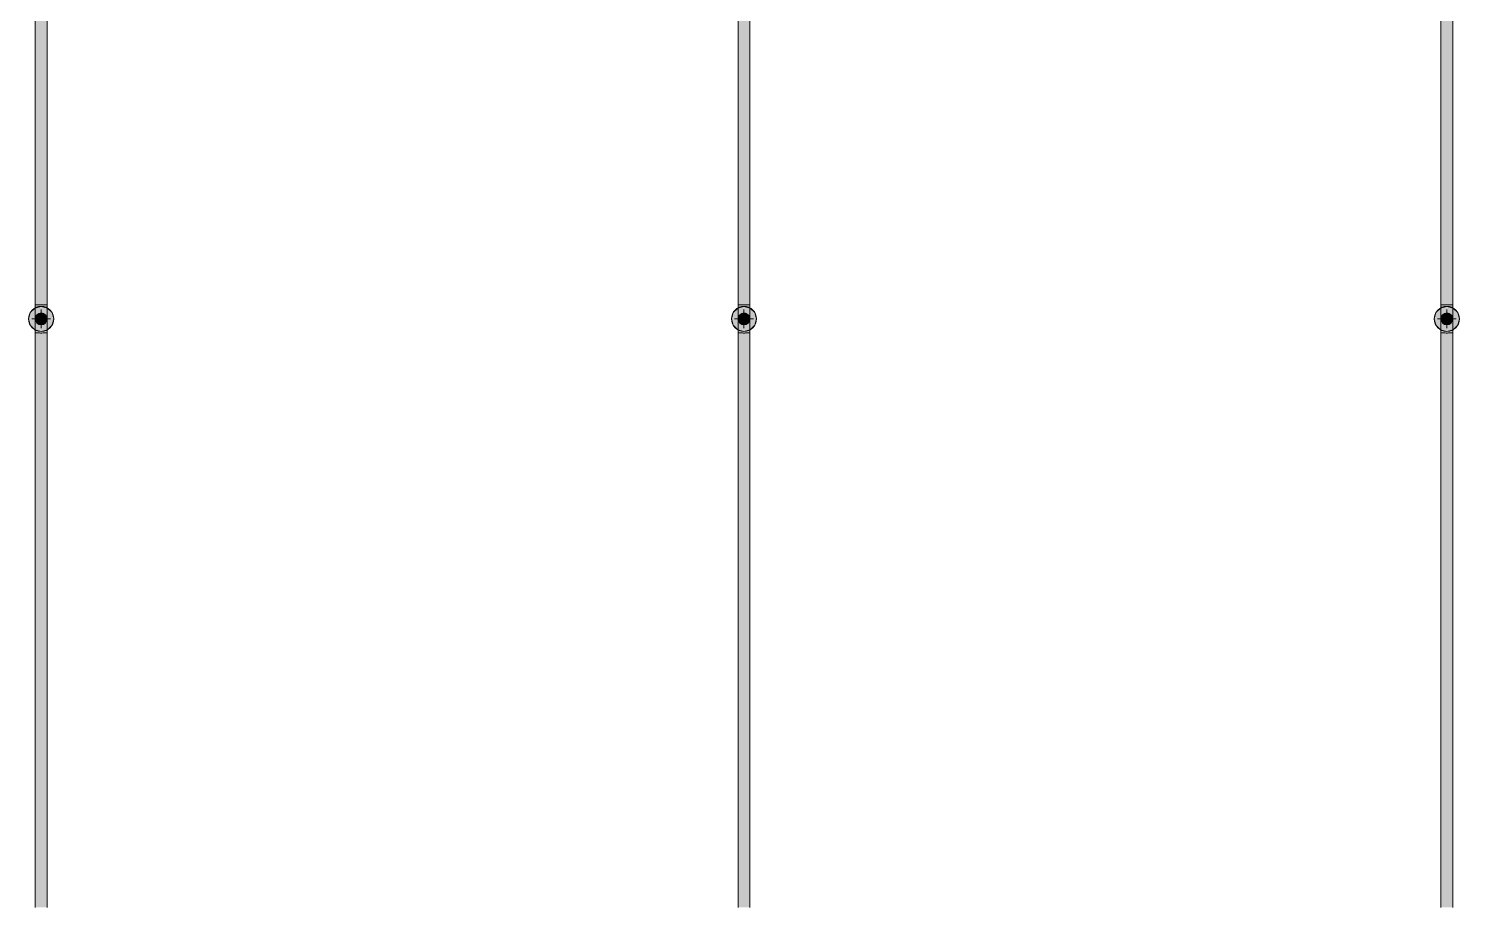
# Model space of a CAD drawing. Header units: inches. Extents: x -3385 to 41, y 7 to 1342.
# Drawn here: x -1518 to -1290, y 154 to 294 of the extents above; entities that cross this region are included whole.
import ezdxf

# ---------------------------------------------------------------- set-up
doc = ezdxf.new("R2010")
doc.units = ezdxf.units.IN
doc.header["$MEASUREMENT"] = 0
for name, color, linetype, lineweight in [('A-ANNO-NOTE', 131, 'Continuous', 9), ('P-PIPE', 3, 'Continuous', 9), ('P-PIPE-CNTR', 3, 'Continuous', 9)]:
    doc.layers.add(name, color=color, linetype=linetype, lineweight=lineweight)

msp = doc.modelspace()

# ---------------------------------------------------------------- hatches: boundary and pattern name
at = {"layer": 'A-ANNO-NOTE'}
h = msp.add_hatch(color=256, dxfattribs=at)
edge = h.paths.add_edge_path(flags=0)
edge.add_arc((-1516, 247.743), 2, 0, 360)
for points in [[(-1516, 245.743), (-1515, 246.011), (-1514.268, 246.743), (-1514, 247.743), (-1514.268, 248.743), (-1515, 249.475), (-1516, 249.743), (-1517, 249.475), (-1517.732, 248.743), (-1518, 247.743), (-1517.732, 246.743), (-1517, 246.011)], [(-1404, 245.743), (-1403, 246.011), (-1402.268, 246.743), (-1402, 247.743), (-1402.268, 248.743), (-1403, 249.475), (-1404, 249.743), (-1405, 249.475), (-1405.732, 248.743), (-1406, 247.743), (-1405.732, 246.743), (-1405, 246.011)], [(-1292, 245.743), (-1291, 246.011), (-1290.268, 246.743), (-1290, 247.743), (-1290.268, 248.743), (-1291, 249.475), (-1292, 249.743), (-1293, 249.475), (-1293.732, 248.743), (-1294, 247.743), (-1293.732, 246.743), (-1293, 246.011)]]:
    msp.add_hatch(color=256, dxfattribs=at).paths.add_polyline_path(points, flags=0)
h = msp.add_hatch(color=256, dxfattribs=at)
edge = h.paths.add_edge_path(flags=0)
edge.add_arc((-1404, 247.743), 2, 0, 360)
h = msp.add_hatch(color=256, dxfattribs=at)
edge = h.paths.add_edge_path(flags=0)
edge.add_arc((-1292, 247.743), 2, 0, 360)
at = {"layer": 'P-PIPE'}
h = msp.add_hatch(color=256, dxfattribs=at)
h.paths.add_polyline_path([(-1516.673, 249.985), (-1516.673, 249.985), (-1516.673, 260.323)], flags=0)
h.paths.add_polyline_path([(-1516, 249.983), (-1516, 389.495), (-1516.95, 389.498), (-1516.95, 249.987), (-1516.474, 249.984), (-1516.246, 249.984)], flags=0)
for points in [[(-1516, 249.983), (-1515.05, 249.987), (-1515.05, 389.499), (-1515.525, 389.496), (-1516, 389.495), (-1516, 260.323)], [(-1404, 249.983), (-1403.05, 249.987), (-1403.05, 389.499), (-1403.525, 389.496), (-1404, 389.495), (-1404, 260.323)], [(-1292, 249.983), (-1291.05, 249.987), (-1291.05, 389.499), (-1291.525, 389.496), (-1292, 389.495), (-1292, 260.323)], [(-1516, 246.793), (-1515.754, 246.825), (-1515.525, 246.92), (-1515.328, 247.071), (-1515.177, 247.268), (-1515.082, 247.497), (-1515.05, 247.743), (-1515.082, 247.989), (-1515.177, 248.218), (-1515.328, 248.415), (-1515.525, 248.566), (-1515.754, 248.66), (-1516, 248.693), (-1516.246, 248.66), (-1516.475, 248.566), (-1516.672, 248.415), (-1516.823, 248.218), (-1516.918, 247.989), (-1516.95, 247.743), (-1516.918, 247.497), (-1516.823, 247.268), (-1516.672, 247.071), (-1516.475, 246.92), (-1516.246, 246.825)], [(-1404, 246.793), (-1403.754, 246.825), (-1403.525, 246.92), (-1403.328, 247.071), (-1403.177, 247.268), (-1403.082, 247.497), (-1403.05, 247.743), (-1403.082, 247.989), (-1403.177, 248.218), (-1403.328, 248.415), (-1403.525, 248.566), (-1403.754, 248.66), (-1404, 248.693), (-1404.246, 248.66), (-1404.475, 248.566), (-1404.672, 248.415), (-1404.823, 248.218), (-1404.918, 247.989), (-1404.95, 247.743), (-1404.918, 247.497), (-1404.823, 247.268), (-1404.672, 247.071), (-1404.475, 246.92), (-1404.246, 246.825)], [(-1292, 246.793), (-1291.754, 246.825), (-1291.525, 246.92), (-1291.328, 247.071), (-1291.177, 247.268), (-1291.082, 247.497), (-1291.05, 247.743), (-1291.082, 247.989), (-1291.177, 248.218), (-1291.328, 248.415), (-1291.525, 248.566), (-1291.754, 248.66), (-1292, 248.693), (-1292.246, 248.66), (-1292.475, 248.566), (-1292.672, 248.415), (-1292.823, 248.218), (-1292.918, 247.989), (-1292.95, 247.743), (-1292.918, 247.497), (-1292.823, 247.268), (-1292.672, 247.071), (-1292.475, 246.92), (-1292.246, 246.825)], [(-1516, 153.983), (-1515.05, 153.987), (-1515.05, 245.499), (-1515.525, 245.496), (-1516, 245.495), (-1516, 164.105)], [(-1404, 153.983), (-1403.05, 153.987), (-1403.05, 245.499), (-1403.525, 245.496), (-1404, 245.495), (-1404, 164.105)], [(-1292, 153.983), (-1291.05, 153.987), (-1291.05, 245.499), (-1291.525, 245.496), (-1292, 245.495), (-1292, 164.105)]]:
    msp.add_hatch(color=256, dxfattribs=at).paths.add_polyline_path(points, flags=0)
h = msp.add_hatch(color=256, dxfattribs=at)
h.paths.add_polyline_path([(-1404.673, 249.985), (-1404.673, 249.985), (-1404.673, 260.323)], flags=0)
h.paths.add_polyline_path([(-1404, 249.983), (-1404, 389.495), (-1404.95, 389.498), (-1404.95, 249.987), (-1404.474, 249.984), (-1404.246, 249.984)], flags=0)
h = msp.add_hatch(color=256, dxfattribs=at)
h.paths.add_polyline_path([(-1292.673, 249.985), (-1292.673, 249.985), (-1292.673, 260.323)], flags=0)
h.paths.add_polyline_path([(-1292, 249.983), (-1292, 389.495), (-1292.95, 389.498), (-1292.95, 249.987), (-1292.474, 249.984), (-1292.246, 249.984)], flags=0)
h = msp.add_hatch(color=256, dxfattribs=at)
h.paths.add_polyline_path([(-1516.951, 247.743), (-1516.918, 247.992), (-1516.788, 248.276), (-1516.655, 248.433), (-1516.443, 248.58), (-1516.243, 248.662), (-1516, 248.694), (-1516, 249.983), (-1516.951, 249.987), (-1516.951, 247.908)], flags=0)
h.paths.add_polyline_path([(-1516, 245.495), (-1516.002, 246.793), (-1516.254, 246.827), (-1516.477, 246.921), (-1516.674, 247.073), (-1516.841, 247.31), (-1516.879, 247.381), (-1516.933, 247.561), (-1516.951, 247.743), (-1516.951, 245.499), (-1516.475, 245.496), (-1516.246, 245.495)], flags=0)
h = msp.add_hatch(color=256, dxfattribs=at)
h.paths.add_polyline_path([(-1516, 246.793), (-1515.754, 246.825), (-1515.525, 246.92), (-1515.328, 247.072), (-1515.177, 247.269), (-1515.082, 247.498), (-1515.05, 247.747), (-1515.082, 247.991), (-1515.179, 248.221), (-1515.33, 248.417), (-1515.529, 248.568), (-1515.757, 248.662), (-1516.011, 248.693), (-1516.25, 248.66), (-1516.48, 248.563), (-1516.675, 248.413), (-1516.826, 248.214), (-1516.919, 247.985), (-1516.95, 247.735), (-1516.917, 247.494), (-1516.822, 247.265), (-1516.671, 247.07), (-1516.474, 246.919), (-1516.245, 246.825), (-1516.001, 246.793)], flags=0)
h.paths.add_polyline_path([(-1516, 246.793), (-1516.249, 246.826), (-1516.475, 246.92), (-1516.675, 247.075), (-1516.823, 247.268), (-1516.919, 247.505), (-1516.95, 247.743), (-1516.914, 247.998), (-1516.823, 248.218), (-1516.663, 248.421), (-1516.475, 248.566), (-1516.236, 248.662), (-1516, 248.693), (-1515.746, 248.657), (-1515.525, 248.566), (-1515.325, 248.41), (-1515.177, 248.218), (-1515.082, 247.989), (-1515.05, 247.742), (-1515.083, 247.495), (-1515.177, 247.268), (-1515.328, 247.071), (-1515.525, 246.92), (-1515.755, 246.825)], flags=0)
h = msp.add_hatch(color=256, dxfattribs=at)
h.paths.add_polyline_path([(-1515.05, 247.743), (-1515.05, 249.987), (-1515.525, 249.984), (-1516, 249.983), (-1515.99, 248.693), (-1515.746, 248.66), (-1515.524, 248.566), (-1515.326, 248.413), (-1515.16, 248.177), (-1515.121, 248.105), (-1515.067, 247.926), (-1515.05, 247.749)], flags=0)
h.paths.add_polyline_path([(-1516, 245.495), (-1515.05, 245.499), (-1515.05, 247.738), (-1515.082, 247.496), (-1515.213, 247.21), (-1515.346, 247.053), (-1515.539, 246.914), (-1515.754, 246.825), (-1516, 246.793), (-1516, 246.578)], flags=0)
h = msp.add_hatch(color=256, dxfattribs=at)
h.paths.add_polyline_path([(-1404.951, 247.743), (-1404.918, 247.992), (-1404.788, 248.276), (-1404.655, 248.433), (-1404.443, 248.58), (-1404.243, 248.662), (-1404, 248.694), (-1404, 249.983), (-1404.951, 249.987), (-1404.951, 247.908)], flags=0)
h.paths.add_polyline_path([(-1404, 245.495), (-1404.002, 246.793), (-1404.254, 246.827), (-1404.477, 246.921), (-1404.674, 247.073), (-1404.841, 247.31), (-1404.879, 247.381), (-1404.933, 247.561), (-1404.951, 247.743), (-1404.951, 245.499), (-1404.475, 245.496), (-1404.246, 245.495)], flags=0)
h = msp.add_hatch(color=256, dxfattribs=at)
h.paths.add_polyline_path([(-1404, 246.793), (-1403.754, 246.825), (-1403.525, 246.92), (-1403.328, 247.072), (-1403.177, 247.269), (-1403.082, 247.498), (-1403.05, 247.747), (-1403.082, 247.991), (-1403.179, 248.221), (-1403.33, 248.417), (-1403.529, 248.568), (-1403.757, 248.662), (-1404.011, 248.693), (-1404.25, 248.66), (-1404.48, 248.563), (-1404.675, 248.413), (-1404.826, 248.214), (-1404.919, 247.985), (-1404.95, 247.735), (-1404.917, 247.494), (-1404.822, 247.265), (-1404.671, 247.07), (-1404.474, 246.919), (-1404.245, 246.825), (-1404.001, 246.793)], flags=0)
h.paths.add_polyline_path([(-1404, 246.793), (-1404.249, 246.826), (-1404.475, 246.92), (-1404.675, 247.075), (-1404.823, 247.268), (-1404.919, 247.505), (-1404.95, 247.743), (-1404.914, 247.998), (-1404.823, 248.218), (-1404.663, 248.421), (-1404.475, 248.566), (-1404.236, 248.662), (-1404, 248.693), (-1403.746, 248.657), (-1403.525, 248.566), (-1403.325, 248.41), (-1403.177, 248.218), (-1403.082, 247.989), (-1403.05, 247.742), (-1403.083, 247.495), (-1403.177, 247.268), (-1403.328, 247.071), (-1403.525, 246.92), (-1403.755, 246.825)], flags=0)
h = msp.add_hatch(color=256, dxfattribs=at)
h.paths.add_polyline_path([(-1403.05, 247.743), (-1403.05, 249.987), (-1403.525, 249.984), (-1404, 249.983), (-1403.99, 248.693), (-1403.746, 248.66), (-1403.524, 248.566), (-1403.326, 248.413), (-1403.16, 248.177), (-1403.121, 248.105), (-1403.067, 247.926), (-1403.05, 247.749)], flags=0)
h.paths.add_polyline_path([(-1404, 245.495), (-1403.05, 245.499), (-1403.05, 247.738), (-1403.082, 247.496), (-1403.213, 247.21), (-1403.346, 247.053), (-1403.539, 246.914), (-1403.754, 246.825), (-1404, 246.793), (-1404, 246.578)], flags=0)
h = msp.add_hatch(color=256, dxfattribs=at)
h.paths.add_polyline_path([(-1292.951, 247.743), (-1292.918, 247.992), (-1292.788, 248.276), (-1292.655, 248.433), (-1292.443, 248.58), (-1292.243, 248.662), (-1292, 248.694), (-1292, 249.983), (-1292.951, 249.987), (-1292.951, 247.908)], flags=0)
h.paths.add_polyline_path([(-1292, 245.495), (-1292.002, 246.793), (-1292.254, 246.827), (-1292.477, 246.921), (-1292.674, 247.073), (-1292.841, 247.31), (-1292.879, 247.381), (-1292.933, 247.561), (-1292.951, 247.743), (-1292.951, 245.499), (-1292.475, 245.496), (-1292.246, 245.495)], flags=0)
h = msp.add_hatch(color=256, dxfattribs=at)
h.paths.add_polyline_path([(-1292, 246.793), (-1291.754, 246.825), (-1291.525, 246.92), (-1291.328, 247.072), (-1291.177, 247.269), (-1291.082, 247.498), (-1291.05, 247.747), (-1291.082, 247.991), (-1291.179, 248.221), (-1291.33, 248.417), (-1291.529, 248.568), (-1291.757, 248.662), (-1292.011, 248.693), (-1292.25, 248.66), (-1292.48, 248.563), (-1292.675, 248.413), (-1292.826, 248.214), (-1292.919, 247.985), (-1292.95, 247.735), (-1292.917, 247.494), (-1292.822, 247.265), (-1292.671, 247.07), (-1292.474, 246.919), (-1292.245, 246.825), (-1292.001, 246.793)], flags=0)
h.paths.add_polyline_path([(-1292, 246.793), (-1292.249, 246.826), (-1292.475, 246.92), (-1292.675, 247.075), (-1292.823, 247.268), (-1292.919, 247.505), (-1292.95, 247.743), (-1292.914, 247.998), (-1292.823, 248.218), (-1292.663, 248.421), (-1292.475, 248.566), (-1292.236, 248.662), (-1292, 248.693), (-1291.746, 248.657), (-1291.525, 248.566), (-1291.325, 248.41), (-1291.177, 248.218), (-1291.082, 247.989), (-1291.05, 247.742), (-1291.083, 247.495), (-1291.177, 247.268), (-1291.328, 247.071), (-1291.525, 246.92), (-1291.755, 246.825)], flags=0)
h = msp.add_hatch(color=256, dxfattribs=at)
h.paths.add_polyline_path([(-1291.05, 247.743), (-1291.05, 249.987), (-1291.525, 249.984), (-1292, 249.983), (-1291.99, 248.693), (-1291.746, 248.66), (-1291.524, 248.566), (-1291.326, 248.413), (-1291.16, 248.177), (-1291.121, 248.105), (-1291.067, 247.926), (-1291.05, 247.749)], flags=0)
h.paths.add_polyline_path([(-1292, 245.495), (-1291.05, 245.499), (-1291.05, 247.738), (-1291.082, 247.496), (-1291.213, 247.21), (-1291.346, 247.053), (-1291.539, 246.914), (-1291.754, 246.825), (-1292, 246.793), (-1292, 246.578)], flags=0)
h = msp.add_hatch(color=256, dxfattribs=at)
h.paths.add_polyline_path([(-1516.673, 153.985), (-1516.673, 153.985), (-1516.673, 164.105)], flags=0)
h.paths.add_polyline_path([(-1516, 153.983), (-1516, 245.495), (-1516.95, 245.498), (-1516.95, 153.987), (-1516.474, 153.984), (-1516.246, 153.984)], flags=0)
h = msp.add_hatch(color=256, dxfattribs=at)
h.paths.add_polyline_path([(-1404.673, 153.985), (-1404.673, 153.985), (-1404.673, 164.105)], flags=0)
h.paths.add_polyline_path([(-1404, 153.983), (-1404, 245.495), (-1404.95, 245.498), (-1404.95, 153.987), (-1404.474, 153.984), (-1404.246, 153.984)], flags=0)
h = msp.add_hatch(color=256, dxfattribs=at)
h.paths.add_polyline_path([(-1292.673, 153.985), (-1292.673, 153.985), (-1292.673, 164.105)], flags=0)
h.paths.add_polyline_path([(-1292, 153.983), (-1292, 245.495), (-1292.95, 245.498), (-1292.95, 153.987), (-1292.474, 153.984), (-1292.246, 153.984)], flags=0)

# ---------------------------------------------------------------- linework, layer by layer
at = {"layer": 'A-ANNO-NOTE'}
for p, q in [((-1517.732, 248.743), (-1518, 247.743)), ((-1517, 249.475), (-1517.732, 248.743)), ((-1516, 249.743), (-1517, 249.475)), ((-1515, 249.475), (-1516, 249.743)), ((-1514.268, 248.743), (-1515, 249.475)), ((-1514, 247.743), (-1514.268, 248.743)), ((-1405.732, 248.743), (-1406, 247.743)), ((-1405, 249.475), (-1405.732, 248.743)), ((-1404, 249.743), (-1405, 249.475)), ((-1403, 249.475), (-1404, 249.743)), ((-1402.268, 248.743), (-1403, 249.475)), ((-1402, 247.743), (-1402.268, 248.743)), ((-1293.732, 248.743), (-1294, 247.743)), ((-1293, 249.475), (-1293.732, 248.743)), ((-1292, 249.743), (-1293, 249.475)), ((-1291, 249.475), (-1292, 249.743)), ((-1290.268, 248.743), (-1291, 249.475)), ((-1290, 247.743), (-1290.268, 248.743)), ((-1518, 247.743), (-1517.732, 246.743)), ((-1517.732, 246.743), (-1517, 246.011)), ((-1515, 246.011), (-1514.268, 246.743)), ((-1514.268, 246.743), (-1514, 247.743)), ((-1406, 247.743), (-1405.732, 246.743)), ((-1405.732, 246.743), (-1405, 246.011)), ((-1403, 246.011), (-1402.268, 246.743)), ((-1402.268, 246.743), (-1402, 247.743)), ((-1294, 247.743), (-1293.732, 246.743)), ((-1293.732, 246.743), (-1293, 246.011)), ((-1291, 246.011), (-1290.268, 246.743)), ((-1290.268, 246.743), (-1290, 247.743)), ((-1517, 246.011), (-1516, 245.743)), ((-1516, 245.743), (-1515, 246.011)), ((-1405, 246.011), (-1404, 245.743)), ((-1404, 245.743), (-1403, 246.011)), ((-1293, 246.011), (-1292, 245.743)), ((-1292, 245.743), (-1291, 246.011))]:
    msp.add_line(p, q, dxfattribs=at)
for centre in [(-1516, 247.743), (-1404, 247.743), (-1292, 247.743)]:
    msp.add_circle(centre, 2, dxfattribs=at)
at = {"layer": 'P-PIPE'}
for p, q in [((-1516.95, 389.499), (-1516.95, 249.987)), ((-1515.05, 249.987), (-1515.05, 389.499)), ((-1404.95, 389.499), (-1404.95, 249.987)), ((-1403.05, 249.987), (-1403.05, 389.499)), ((-1292.95, 389.499), (-1292.95, 249.987)), ((-1291.05, 249.987), (-1291.05, 389.499)), ((-1516.951, 249.987), (-1516.951, 245.499)), ((-1515.05, 245.499), (-1515.05, 249.987)), ((-1404.951, 249.987), (-1404.951, 245.499)), ((-1403.05, 245.499), (-1403.05, 249.987)), ((-1292.951, 249.987), (-1292.951, 245.499)), ((-1291.05, 245.499), (-1291.05, 249.987)), ((-1516.95, 245.499), (-1516.95, 153.987)), ((-1515.05, 153.987), (-1515.05, 245.499)), ((-1404.95, 245.499), (-1404.95, 153.987)), ((-1403.05, 153.987), (-1403.05, 245.499)), ((-1292.95, 245.499), (-1292.95, 153.987)), ((-1291.05, 153.987), (-1291.05, 245.499))]:
    msp.add_line(p, q, dxfattribs=at)
for centre, radius, start, end in [((-1516, 247.743), 0.95, 0, 180), ((-1516, 248.218), 0.475, 270, 90), ((-1404, 247.743), 0.95, 0, 180), ((-1404, 248.218), 0.475, 270, 90), ((-1292, 247.743), 0.95, 0, 180), ((-1292, 248.218), 0.475, 270, 90), ((-1516, 247.743), 0.95, 180, 0), ((-1516, 247.268), 0.475, 90, 270), ((-1404, 247.743), 0.95, 180, 0), ((-1404, 247.268), 0.475, 90, 270), ((-1292, 247.743), 0.95, 180, 0), ((-1292, 247.268), 0.475, 90, 270)]:
    msp.add_arc(centre, radius, start, end, dxfattribs=at)
for centre, major_axis, start_param, end_param in [((-1516, 249.987), (0.951, 0), 3.1415927, 3.403392), ((-1516, 249.987), (0.951, 0), 3.4054884, 3.6651914), ((-1516, 249.987), (0.951, 0), 3.6663729, 3.9269908), ((-1516, 249.987), (0.95, 0), 3.6651914, 3.9260253), ((-1516, 249.987), (0.951, 0), 3.9277311, 4.1887902), ((-1516, 249.987), (0.95, 0), 3.9269908, 4.1882663), ((-1516, 249.987), (0.951, 0), 4.1892397, 4.4505896), ((-1516, 249.987), (0.95, 0), 4.1887902, 4.4503567), ((-1516, 249.987), (0.951, 0), 4.4508064, 4.712389), ((-1516, 249.987), (0.95, 0), 4.4505896, 4.712389), ((-1516, 249.987), (0.951, 0), 4.712389, 4.9739716), ((-1516, 249.987), (0.95, 0), 4.712389, 4.9741884), ((-1516, 249.987), (0.951, 0), 4.9741884, 5.2355383), ((-1516, 249.987), (0.95, 0), 4.9744212, 5.2359878), ((-1516, 249.987), (0.951, 0), 5.2359878, 5.4970469), ((-1516, 249.987), (0.95, 0), 5.2365116, 5.4977871), ((-1516, 249.987), (0.951, 0), 5.4977871, 5.758405), ((-1516, 249.987), (0.95, 0), 5.4987526, 5.7595865), ((-1516, 249.987), (0.951, 0), 5.7595865, 6.0192896), ((-1516, 249.987), (0.951, 0), 6.0213859, 6.2831853), ((-1404, 249.987), (0.951, 0), 3.1415927, 3.403392), ((-1404, 249.987), (0.951, 0), 3.4054884, 3.6651914), ((-1404, 249.987), (0.951, 0), 3.6663729, 3.9269908), ((-1404, 249.987), (0.95, 0), 3.6651914, 3.9260253), ((-1404, 249.987), (0.951, 0), 3.9277311, 4.1887902), ((-1404, 249.987), (0.95, 0), 3.9269908, 4.1882663), ((-1404, 249.987), (0.951, 0), 4.1892397, 4.4505896), ((-1404, 249.987), (0.95, 0), 4.1887902, 4.4503567), ((-1404, 249.987), (0.951, 0), 4.4508064, 4.712389), ((-1404, 249.987), (0.95, 0), 4.4505896, 4.712389), ((-1404, 249.987), (0.951, 0), 4.712389, 4.9739716), ((-1404, 249.987), (0.95, 0), 4.712389, 4.9741884), ((-1404, 249.987), (0.951, 0), 4.9741884, 5.2355383), ((-1404, 249.987), (0.95, 0), 4.9744212, 5.2359878), ((-1404, 249.987), (0.951, 0), 5.2359878, 5.4970469), ((-1404, 249.987), (0.95, 0), 5.2365116, 5.4977871), ((-1404, 249.987), (0.951, 0), 5.4977871, 5.758405), ((-1404, 249.987), (0.95, 0), 5.4987526, 5.7595865), ((-1404, 249.987), (0.951, 0), 5.7595865, 6.0192896), ((-1404, 249.987), (0.951, 0), 6.0213859, 6.2831853), ((-1292, 249.987), (0.951, 0), 3.1415927, 3.403392), ((-1292, 249.987), (0.951, 0), 3.4054884, 3.6651914), ((-1292, 249.987), (0.951, 0), 3.6663729, 3.9269908), ((-1292, 249.987), (0.95, 0), 3.6651914, 3.9260253), ((-1292, 249.987), (0.951, 0), 3.9277311, 4.1887902), ((-1292, 249.987), (0.95, 0), 3.9269908, 4.1882663), ((-1292, 249.987), (0.951, 0), 4.1892397, 4.4505896), ((-1292, 249.987), (0.95, 0), 4.1887902, 4.4503567), ((-1292, 249.987), (0.951, 0), 4.4508064, 4.712389), ((-1292, 249.987), (0.95, 0), 4.4505896, 4.712389), ((-1292, 249.987), (0.951, 0), 4.712389, 4.9739716), ((-1292, 249.987), (0.95, 0), 4.712389, 4.9741884), ((-1292, 249.987), (0.951, 0), 4.9741884, 5.2355383), ((-1292, 249.987), (0.95, 0), 4.9744212, 5.2359878), ((-1292, 249.987), (0.951, 0), 5.2359878, 5.4970469), ((-1292, 249.987), (0.95, 0), 5.2365116, 5.4977871), ((-1292, 249.987), (0.951, 0), 5.4977871, 5.758405), ((-1292, 249.987), (0.95, 0), 5.4987526, 5.7595865), ((-1292, 249.987), (0.951, 0), 5.7595865, 6.0192896), ((-1292, 249.987), (0.951, 0), 6.0213859, 6.2831853), ((-1516, 245.499), (0.951, 0), 3.1415927, 4.712389), ((-1516, 245.499), (0.95, 0), 3.6651914, 3.9260253), ((-1516, 245.499), (0.95, 0), 3.9269908, 4.1882663), ((-1516, 245.499), (0.95, 0), 4.1887902, 4.4503567), ((-1516, 245.499), (0.95, 0), 4.4505896, 4.712389), ((-1516, 245.499), (0.951, 0), 4.712389, 6.2831853), ((-1516, 245.499), (0.95, 0), 4.712389, 4.9741884), ((-1516, 245.499), (0.95, 0), 4.9744212, 5.2359878), ((-1516, 245.499), (0.95, 0), 5.2365116, 5.4977871), ((-1516, 245.499), (0.95, 0), 5.4987526, 5.7595865), ((-1404, 245.499), (0.951, 0), 3.1415927, 4.712389), ((-1404, 245.499), (0.95, 0), 3.6651914, 3.9260253), ((-1404, 245.499), (0.95, 0), 3.9269908, 4.1882663), ((-1404, 245.499), (0.95, 0), 4.1887902, 4.4503567), ((-1404, 245.499), (0.95, 0), 4.4505896, 4.712389), ((-1404, 245.499), (0.951, 0), 4.712389, 6.2831853), ((-1404, 245.499), (0.95, 0), 4.712389, 4.9741884), ((-1404, 245.499), (0.95, 0), 4.9744212, 5.2359878), ((-1404, 245.499), (0.95, 0), 5.2365116, 5.4977871), ((-1404, 245.499), (0.95, 0), 5.4987526, 5.7595865), ((-1292, 245.499), (0.951, 0), 3.1415927, 4.712389), ((-1292, 245.499), (0.95, 0), 3.6651914, 3.9260253), ((-1292, 245.499), (0.95, 0), 3.9269908, 4.1882663), ((-1292, 245.499), (0.95, 0), 4.1887902, 4.4503567), ((-1292, 245.499), (0.95, 0), 4.4505896, 4.712389), ((-1292, 245.499), (0.951, 0), 4.712389, 6.2831853), ((-1292, 245.499), (0.95, 0), 4.712389, 4.9741884), ((-1292, 245.499), (0.95, 0), 4.9744212, 5.2359878), ((-1292, 245.499), (0.95, 0), 5.2365116, 5.4977871), ((-1292, 245.499), (0.95, 0), 5.4987526, 5.7595865)]:
    msp.add_ellipse(centre, major_axis=major_axis, ratio=0.0041666, start_param=start_param, end_param=end_param, dxfattribs=at)
at = {"layer": 'P-PIPE-CNTR'}
for p, q in [((-1516, 246.243), (-1516, 249.243)), ((-1404, 246.243), (-1404, 249.243)), ((-1292, 246.243), (-1292, 249.243)), ((-1517.5, 247.743), (-1514.5, 247.743)), ((-1405.5, 247.743), (-1402.5, 247.743)), ((-1293.5, 247.743), (-1290.5, 247.743))]:
    msp.add_line(p, q, dxfattribs=at)

doc.saveas('drawing.dxf')
